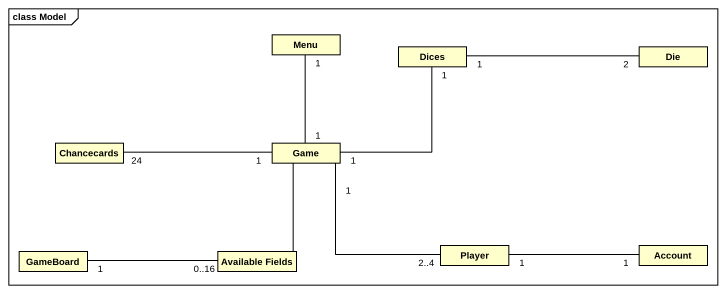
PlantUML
@startuml
mainframe class Model
hide circle
hide empty members
class Menu
class Dices
class Die
class Chancecards
class Game
class GameBoard
class "Available Fields" as Available_Fields
class Player
class Account
Dices "1" -- "1" Game
Die "2" -left- "1" Dices
Chancecards "24" -right- "1" Game
Game "1" -up- "1" Menu
GameBoard "1" -right- "0..16" Available_Fields
Available_Fields -up- Game
Player "2..4" -up- "1" Game
Account "1" -left- "1" Player
@enduml
